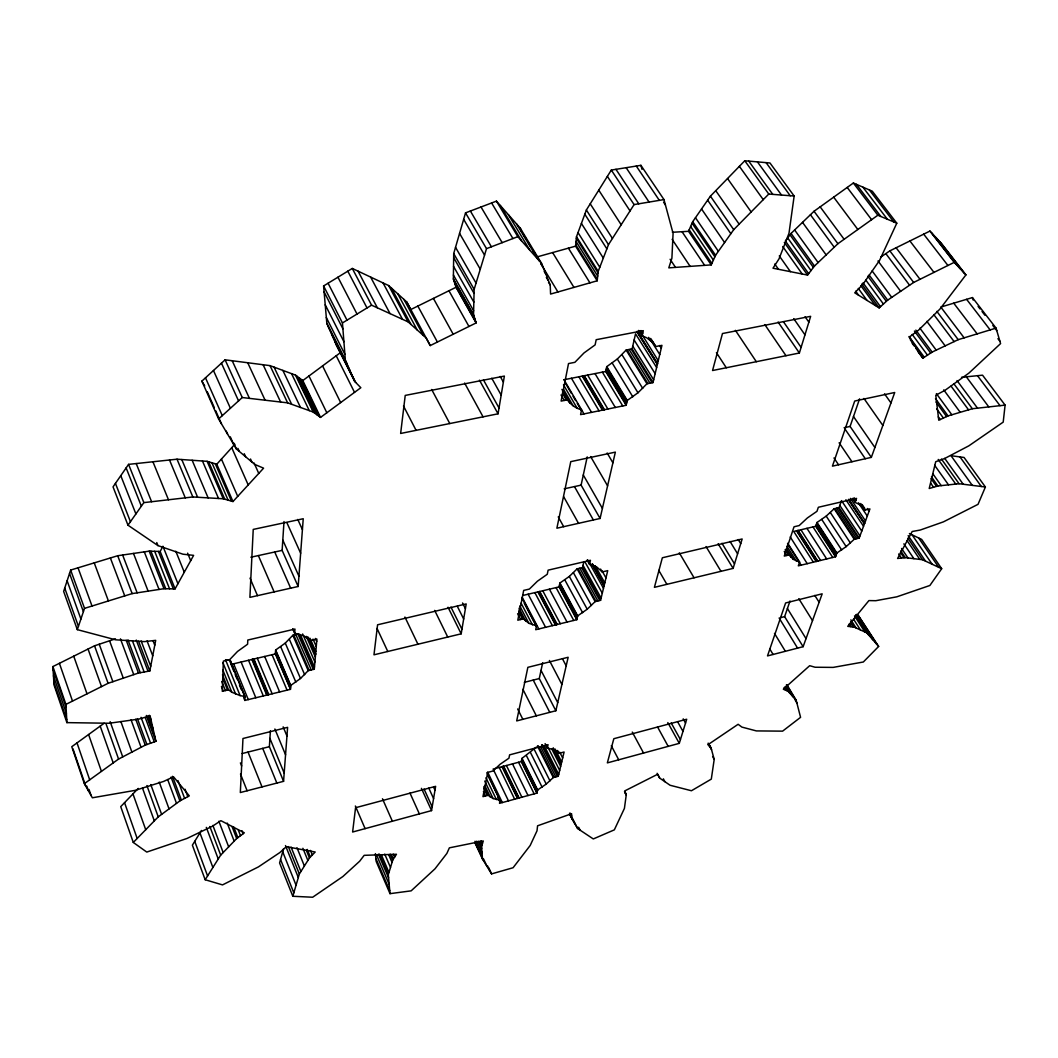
<?xml version="1.0" encoding="UTF-8"?>
<svg xmlns="http://www.w3.org/2000/svg" width="1058" height="1058" viewBox="0 0 1058 1058"><rect width="100%" height="100%" fill="white"/><g stroke="black" fill="none" stroke-linecap="round" stroke-linejoin="round"><path stroke-width="1.5" d="M659.703 778.106L657.653 774.271L624.894 790.842L626.23 795.047L624.418 808.405L614.341 829.856L593.3 838.941L577.655 828.546L571.783 818.442L571.584 813.734L537.583 825.795L537.014 830.795L530.19 845.474L513.09 867.732L491.586 873.882L482.474 858.977L481.562 846.347L483.294 840.965L449.372 847.842L446.873 853.422L435.01 868.803L411.152 890.849L390.005 893.653L388.286 874.728L392.73 860.075L396.446 854.269L364.177 855.327L359.667 861.225L342.885 876.527L312.652 897.237L292.815 896.271L299.348 874.001L309.452 857.959L315.205 852.007L286.321 846.678L279.801 852.589L258.403 866.912L222.524 884.898L205.173 879.74L220.686 855.115L236.675 838.544L244.332 832.818L220.884 820.664L212.513 826.192L187.028 838.452L146.771 852.074L133.295 842.446L158.237 816.869L179.9 800.893L189.303 795.854L173.525 776.823L163.58 781.452L135.133 790.366L92.363 797.785L84.362 783.661L118.562 759.062L145.25 745.123L155.936 741.301L150.077 715.83L139.034 719.056L109.278 723.249L66.905 722.627L65.913 704.39L108.101 683.309L138.466 673.033L149.813 670.97L155.698 640.355L144.351 641.611L115.613 639.812L77.313 629.642L84.534 608.35L132.157 593.604L164.003 588.698L175.059 588.896L193.627 555.357L182.928 554.194L157.959 545.597L127.978 525.191L143.862 502.616L192.847 496.969L223.238 498.768L232.972 501.545L263.587 468.165L254.7 464.396L236.344 448.936L218.609 418.981L242.256 397.53L287.617 402.847L313.261 412.051L320.548 417.394L360.844 387.717L354.734 381.475L336.325 344.829L326.816 323.272L323.603 285.964L352.288 268.441L388.643 285.554L406.708 301.927L430.236 345.582L476.126 322.928L456.011 287.273L453.366 278.981L453.71 253.576L465.533 212.87L496.44 201.139L520.258 228.171L541.577 263.402L550.213 285.012L550.583 294.058L597.188 280.793L598.206 271.403L608.482 244.636L634.086 204.591L663.974 199.578L673.086 233.382L671.896 258.218L668.801 267.859L711.227 264.897L715.552 255.282L733.71 229.679L768.769 194.05L794.148 196.034L788.99 233.289L779.005 258.879L773.001 268.203L807.571 275.067L814.475 266.034L837.896 243.724L877.862 215.224L896.787 223.198L879.595 260.361L862.746 284.549L854.732 292.828L879.158 307.891L887.675 300.141L913.662 282.446L954.263 262.344L965.914 274.895L939.848 309.161L918.41 330.294L909.325 337.066L922.827 358.199L932.138 352.076L958.204 339.658L996.054 328.112L1000.577 343.599L968.903 373.104L945.151 390.217L935.775 395.242L938.763 420.224L948.021 415.9L972.342 408.732L1005.1 405.121L1003.209 422.116L968.877 445.815L944.675 458.498L935.722 461.711L929.202 488.518L937.891 485.979L959.064 483.731L985.395 486.997L978.028 504.335L943.419 521.859L920.275 530.032L912.181 531.513L897.607 558.465L905.251 557.619L922.483 559.708L941.686 568.701L929.876 585.484L896.8 596.831L875.773 600.706L868.922 600.587L847.722 626.362L854.057 627.037L866.833 632.856L878.643 646.438L863.328 662.004L833.135 667.4L815.096 667.241L809.687 665.694L783.33 689.221L788.117 691.271L796.158 700.184L800.575 717.324L782.603 731.144L756.377 730.919L741.896 727.097L738.127 724.294L707.934 744.713L711.055 747.927L714.203 759.366L711.307 779.111L691.443 790.749L670.084 785.261L659.703 778.106L657.124 773.305M476.126 322.928L473.534 314.702L474.143 289.363L486.508 248.656L465.533 212.87M230.313 662.639L230.393 660.668L225.499 659.676L240.1 695.595L245.033 696.521L244.834 700.436L290.447 689.34L290.738 685.439L275.649 650.009L285.276 643.105L292.854 635.276L298.845 633.874L314.279 669.185L308.222 670.64L300.498 678.495L290.738 685.439M283.57 781.333L287.604 727.349L242.97 738.497L240.325 792.535L283.57 781.333L269.38 746.683L270.412 730.681M290.447 689.34L275.397 653.937L275.649 650.009M298.158 586.489L303.236 518.737L253.232 529.41L249.9 597.36L298.158 586.489L282.129 550.385L284.007 521.554M314.279 669.185L316.911 639.085L310.748 640.526L303.911 635.898L294.653 633.226L292.709 628.743M294.653 633.226L294.97 629.06L247.797 640.037L247.598 644.216L237.547 651.437L229.731 659.597L223.37 661.091L222.286 691.324L228.528 689.816L231.795 692.223L240.1 695.595M597.188 280.793L575.578 246.157L576.491 236.741L586.37 209.987L611.312 170.073L640.897 165.326L663.974 199.578M431.558 810.6L435.631 786.332L355.554 807.73L352.618 832.024L431.558 810.6L421.428 788.355M461.182 633.821L466.194 603.933L377.587 624.789L373.977 654.809L461.182 633.821L448.023 607.239M498.054 413.81L504.375 376.079L405.227 395.414L400.638 433.463L498.054 413.81L479.472 380.166M486.918 772.618L500.169 800.179L499.508 803.339L536.909 793.103L537.636 789.956L522.004 758.361L536.366 747.107M522.136 598.418L536.512 625.847L535.705 629.708L576.795 619.71L577.681 615.862L559.92 583.037L569.323 576.425L577.126 568.847L582.522 567.577L583.857 561.679M536.909 793.103L521.316 761.535L522.004 758.361M555.847 710.764L568.159 657.269L527.863 667.334L516.688 720.921L555.847 710.764L539.263 678.562L542.688 662.718M576.795 619.71L559.087 586.899L559.92 583.037M600.084 518.473L615.359 452.123L570.765 461.645L556.878 528.207L600.084 518.473L581.106 485.133L587.216 456.897M626.151 405.267L605.718 371.477L606.763 366.65L617.317 359.032L626.138 350.066L632.115 348.902L635.541 333.825L656.621 367.51L652.998 382.546L646.954 383.763L637.974 392.783L627.249 400.453L626.151 405.267L580.577 414.617L581.583 409.777C572.312 407.674 566.321 399.765 562.539 391.566M545.082 743.655L547.29 748.006L554.247 749.857L559.06 753.349L564.099 752L558.267 776.202L553.308 777.551L546.219 784.084L537.636 789.956M577.681 615.862L587.216 609.21L595.138 601.605L600.587 600.296L607.728 570.632L602.187 571.928L597.056 567.22L589.518 564.403L587.124 560.079M656.621 367.51L661.951 345.344L655.801 346.535L651.715 340.345M547.29 748.006L548.057 744.673L509.612 754.857L508.924 758.202L500.103 764.273L492.922 771.018L487.738 772.406L482.951 796.648L488.055 795.259L493.107 798.552L500.169 800.179M589.518 564.403L590.457 560.304L548.123 570.156L547.264 574.269L537.451 581.186L529.397 589.068L523.684 590.404L517.798 620.213L523.419 618.864L528.855 623.307L536.512 625.847M653.421 343.056L646.531 337.674L642.113 335.849L643.304 330.678L596.196 339.697L595.112 344.895L584.029 352.922L574.878 362.325L568.516 363.568L561.11 401.088L567.352 399.831M283.584 848.701L279.59 862.958L292.815 896.271M679.289 743.351L686.708 719.242L613.825 738.709L607.345 762.884L679.289 743.351L667.823 722.588M733.115 568.397L742.161 538.972L662.348 557.764L654.413 587.335L733.115 568.397L718.117 543.719M799.372 353.015L810.653 316.329L722.469 333.534L712.55 370.525L799.372 353.015L778.08 322.016M177.929 583.712L162.945 546.272L160.155 551.469L149.191 551.152L117.689 555.741L70.648 570.064L63.639 591.409L77.313 629.642M787.694 543.257L799.61 562.036L798.314 565.845L835.503 556.799L836.878 553.003L846.188 546.616L854.242 539.263L859.175 538.072L869.94 508.911L864.928 510.088L861.357 504.772M803.128 646.689L822.172 593.816L785.618 602.954L767.5 655.92L803.128 646.689L784.626 616.629L790.009 600.997M835.503 556.799L815.718 526.276L817.027 522.467L826.205 516.119L834.14 508.779L839.034 507.642L841.507 500.632L861.754 531.09M871.342 457.373L894.724 392.492L854.705 401.035L832.434 466.142L871.342 457.373L850.09 426.44L859.585 398.84M864.928 510.088L861.199 505.34L855.102 502.418L856.557 498.384L818.35 507.271L816.961 511.318L807.386 517.944L799.187 525.562L794.029 526.778L784.269 556.098L789.347 554.868L793.368 559.378L799.61 562.036M711.227 264.897L688.533 231.305L692.712 221.691L710.421 196.166L744.779 160.763L769.986 162.985L794.148 196.034M201.443 830.451L192.384 845.17L205.173 879.74M232.972 501.545L216.784 464.224L207.117 461.328L177.017 459.198L128.573 464.369L113.034 486.878L127.978 525.191M896.787 223.198L872.281 191.207L853.37 183.021L814.038 211.256L791.053 233.434L785.367 241.026L808.643 273.652M216.784 464.224L234.836 444.241M138.254 788.408L120.731 806.632L133.295 842.446M218.609 418.981L201.88 381.131L225.103 359.826L270.041 365.632L295.513 375.127L302.8 380.563L320.548 417.394M302.8 380.563L341.192 352.089M104.16 723.249L71.772 746.71L84.362 783.661M880.811 257.054L889.844 250.865L929.942 231.067L941.699 243.776L965.914 274.895M354.734 381.475L345.344 360.09L342.448 322.941L371.583 305.18L408.137 321.883L426.215 338.018L430.236 345.582M66.905 722.627L54.011 684.962L52.9 666.566L94.532 645.803L115.467 638.82M456.011 287.273L410.769 309.558L406.708 301.927M486.508 248.656L517.825 236.675L541.577 263.402M996.054 328.112L972.434 297.576L940.813 307.058L964.142 337.846M536.75 257.001L575.578 246.157M508.488 800.88L493.121 769.06L521.316 761.535M242.137 753.547L269.38 746.683M524.345 682.331L539.263 678.562M780.5 617.674L784.626 616.629M522.771 595.482L559.087 586.899M813.377 562.182L793.751 531.46L815.718 526.276M231.371 664.331L275.397 653.937M250.865 557.209L282.129 550.385M564.192 488.822L581.106 485.133M844.099 427.736L850.09 426.44M563.98 379.743L605.718 371.477M961.51 377.309L982.538 375.18L1005.1 405.121M672.412 232.284L688.533 231.305M909.417 533.536L921.65 539.435L941.686 568.701M336.325 344.829L355.7 382.454M939.888 241.806L964.116 272.951M935.854 237.455L960.122 268.653M931.794 233.064L956.101 264.328M929.942 231.067L954.263 262.344M923.687 234.149L947.928 265.492M978.095 306.397L980.052 308.936M982.022 311.488L984.972 315.297M992.827 325.467L996.768 330.559M997.919 338.666L999.876 341.205M966.602 299.335L990.156 329.911M909.906 240.959L933.976 272.395M869.345 189.937L893.851 221.968M953.734 303.183L977.169 333.878M862.878 187.134L887.371 219.231M856.358 184.304L880.851 216.48M853.37 183.021L877.862 215.224M896.113 247.77L920.01 279.312M847.207 187.451L871.594 219.694M936.859 311.396L958.204 339.658M889.844 250.865L913.662 282.446M933.804 314.596L954.131 341.602M885.837 253.616L909.589 285.224M977.486 375.683L1000.022 405.677M926.861 321.381L945.178 345.86M833.678 197.158L857.84 229.507M966.324 376.82L988.794 406.92M878.021 260.956L900.649 291.307M919.905 328.178L936.211 350.132M957.04 380.589L977.499 408.163M872.149 270.941L891.722 297.377M915.858 330.096L932.138 352.076M953.853 383.737L972.342 408.732M914.416 331.048L930.683 353.028M820.162 206.852L844.125 239.28M869.121 275.001L887.675 300.141M951.063 386.144L968.559 409.843M912.208 334.434L927.482 355.131M867.811 276.217L886.34 301.345M909.047 336.537L924.282 357.247M909.549 337.806L911.467 340.411M910.396 339.922L916.135 347.725M865.894 280.198L883.404 304.016M912.168 343.281L914.072 345.873M915.977 348.466L920.751 354.946M918.066 351.732L922.827 358.199M814.038 211.256L837.896 243.724M943.736 389.873L960.201 412.303M863.011 282.843L880.481 306.675M861.701 284.047L879.158 307.891M810.428 214.734L834.22 247.228M860.842 285.673L875.389 305.564M936.396 393.616L951.843 414.776M858.303 288.437L867.031 300.419M766.085 162.641L790.207 195.73M935.497 398.681L948.021 415.9M855.684 291.214L858.593 295.222M935.986 402L946.579 416.574M802.519 222.365L826.153 254.912M757.435 161.874L781.505 195.056M936.661 408.785L943.392 418.055M938.287 416.892L940.205 419.55M985.395 486.997L964.063 457.466L950.997 455.707L972.302 485.371M748.747 161.107L772.763 194.368M959.99 456.924L981.321 486.495M744.779 160.763L768.769 194.05M794.637 229.983L818.112 262.569M791.053 233.434L814.475 266.034M790.009 234.836L813.39 267.449M739.37 166.331L763.254 199.658M787.681 237.931L811.023 270.557M944.701 458.352L963.216 484.247M941.475 459.093L959.064 483.731M784.322 242.427L807.571 275.067M938.208 459.423L955.771 484.088M782.722 246.54L802.229 274.009M884.528 393.841L890.968 402.913M934.664 465.335L948.51 484.855M727.534 178.537L751.167 211.944M779.283 255.904L790.405 271.655M932.918 473.891L941.21 485.635M931.45 476.841L937.891 485.979M931.014 478.547L936.528 486.376M930.789 483.334L933.553 487.249M774.773 264.024L778.476 269.287M863.95 398.456L882.848 425.461M805.085 316.752L808.867 322.148M715.75 190.678L739.145 224.151M710.421 196.166L733.71 229.679M793.725 318.643L804.966 334.831M707.643 200.187L730.853 233.699M853.489 416.535L874.9 447.508M783.462 321.751L801.104 347.368M701.533 208.981L724.598 242.533M845.011 429.085L865.299 458.736M918.675 537.993L938.724 567.313M912.075 534.819L932.151 564.245M695.463 217.723L718.369 251.315M764.815 324.608L785.988 355.713M908.174 535.639L925.525 561.137M692.712 221.691L715.552 255.282M907.87 538.205L922.483 559.708M692.064 223.198L714.877 256.79M907.023 540.559L919.812 559.391M839.113 442.799L851.955 461.738M690.623 226.505L713.383 260.096M903.863 543.838L913.9 558.677M689.194 229.798L711.902 263.402M901.575 548.494L907.962 557.95M900.689 550.861L905.251 557.619M900.411 552.342L904.061 557.751M663.578 202.21L665.429 204.948M682.026 231.702L704.654 265.36M833.982 457.969L838.544 464.766M898.705 553.982L901.442 558.042M867.322 508.488L869.107 511.146M636.294 166.066L659.332 200.359M862.151 504.587L864.822 508.567M860.696 503.502L863.381 507.496M858.408 502.788L867.295 516.066M854.044 497.723L855.829 500.408M853.541 499.111L855.327 501.783M852.417 498.397L855.102 502.418M850.42 498.397L865.497 520.946M848.741 499.283L864.677 523.155M848.622 499.667L864.545 523.538M735.403 330.347L756.325 361.704M848.503 499.971L864.426 523.829M626.138 167.693L649.07 202.078M845.871 499.76L863.526 526.262M672.121 239.333L690.133 266.365M839.801 505.446L859.969 535.89M615.954 169.32L638.781 203.797M839.034 507.642L859.175 538.072M838.267 507.814L858.395 538.258M836.587 508.21L856.702 538.667M834.894 508.607L855.009 539.077M611.312 170.073L634.086 204.591M670.111 259.25L675.493 267.383M834.14 508.779L854.242 539.263M830.358 512.548L850.394 543.032M607.371 176.382L630.039 210.912M826.205 516.119L846.188 546.616M716.425 352.631L726.304 367.761M821.749 519.438L841.652 549.948M817.027 522.467L836.878 553.003M816.816 523.062L836.666 553.599M816.366 524.371L836.19 554.908M598.762 190.162L621.191 224.746M815.916 525.681L835.727 556.204M812.98 526.91L832.752 557.473M806.95 528.339L826.668 558.941M878.643 646.438L858.025 615.095L876.817 644.335M856.504 614.354L872.784 639.693M855.816 614.936L868.697 634.998M800.906 529.767L820.585 560.423M855.644 615.439L866.833 632.856M590.232 203.824L612.437 238.447M854.52 615.862L864.849 631.957M798.155 530.415L817.808 561.097M797.745 530.521L817.398 561.203M797.322 530.627L816.974 561.309M796.912 530.719L816.564 561.401M853.581 619.208L860.471 629.96M796.502 530.812L816.154 561.507M850.896 619.869L856.067 627.949M850.619 621.641L854.057 627.037M850.487 622.884L853.065 626.931M586.37 209.987L608.482 244.636M849.177 623.995L850.896 626.693M790.22 536.909L807.241 563.676M584.809 214.205L606.856 248.855M787.522 543.719L801.104 565.17M786.874 546.166L796.224 560.952M659.557 345.503L661.263 348.201M581.411 223.436L603.311 258.099M786.557 548.613L793.368 559.378M785.949 549.261L791.053 557.341M814.779 595.403L819.13 602.28M785.155 549.657L788.554 555.066M650.683 338.428L655.801 346.535M784.256 551.43L786.808 555.476M650.392 339.644L659.756 354.483M648.607 337.37L650.326 340.081M641.003 330.546L642.709 333.27M578.025 232.601L599.793 267.264M639.746 330.956L658.248 360.725M638.701 330.413L642.113 335.849M637.286 331.194L657.573 363.542M637.181 331.683L657.454 364.031M637.088 332.067L657.362 364.402M576.491 236.741L598.206 271.403M576.346 238.222L598.048 272.871M576.028 241.462L597.691 276.112M798.79 598.669L812.518 620.636M575.724 244.689L597.347 279.325M634.139 339.988L655.14 373.659M632.75 346.125L653.659 379.782M632.115 348.902L652.998 382.546M631.176 349.087L652.059 382.731M568.411 248.154L589.941 282.856M629.126 349.484L649.982 383.155M787.416 608.522L806.024 638.622M627.063 349.894L647.906 383.578M626.138 350.066L646.954 383.763M738.18 539.501L740.732 543.64M621.972 354.695L642.709 388.405M779.124 618.017L797.587 648.118M730.02 541.432L737.598 553.797M552.62 252.571L573.952 287.406M617.317 359.032L637.974 392.783M612.225 363.039L632.803 396.803M721.966 543.283L734.503 563.861M774.509 633.438L785.367 651.292M606.763 366.65L627.249 400.453M606.591 367.404L627.077 401.207M606.234 369.07L626.693 402.86M523.353 234.426L525.905 238.658M528.458 242.877L531.023 247.096M532.716 249.913L539.54 261.181M541.233 263.997L542.939 266.814M605.877 370.723L626.323 404.513M540.982 263.997L557.91 291.968M516.595 224.018L537.927 259.289M544.222 271.47L545.928 274.273M508.462 214.787L529.82 250.164M546.338 277.461L548.031 280.264M548.52 282.208L550.213 285.012M769.774 648.951L773.094 654.466M602.372 372.138L622.765 405.968M706.043 546.55L720.974 571.32M500.222 205.437L521.594 240.92M496.44 201.139L517.825 236.675M786.848 684.698L796.158 700.184M786.438 684.711L794.915 698.809M787.562 687.422L789.242 690.239M791.781 694.458L793.474 697.275M795.166 700.079L796.859 702.896M786.213 685.862L792.164 695.754M785.975 687.012L789.387 692.673M785.671 687.211L788.117 691.271M784.93 686.893L787.364 690.953M784.097 687.541L785.724 690.239M595.006 373.606L615.333 407.489M491.613 202.977L512.932 238.539M587.626 375.061L607.874 409.01M584.254 375.722L604.475 409.711M583.751 375.828L603.973 409.816M583.249 375.934L603.47 409.935M582.746 376.026L602.954 410.028M582.244 376.119L602.452 410.134M481.006 206.998L502.18 242.652M578.871 376.793L599.04 410.821M679.302 552.845L694.061 577.787M571.439 378.261L591.541 412.369M201.88 381.131L204.71 385.932M470.374 211.031L491.401 246.779M607.16 452.996L612.899 462.796M564.046 379.835L584.003 413.916M565.567 383.446L571.413 393.431M573.079 396.274L575.578 400.559M577.258 403.402L581.424 410.53M563.491 384.848L577.113 408.15M563.597 389.45L573.211 405.928M463.669 219.323L484.551 255.11M561.93 389.397L569.945 403.151M562.367 393.14L566.374 400.03M561.031 394.951L564.231 400.453M658.777 570.368L666.871 584.333M590.629 456.567L607.596 485.86M459.569 233.395L480.266 269.182M455.535 247.308L476.047 283.094M583.302 475.016L602.412 508.409M453.71 253.576L474.143 289.363M453.657 257.583L474.05 293.37M453.538 266.365L473.839 302.112M574.468 486.587L593.379 519.994M453.419 275.054L473.627 310.788M453.366 278.981L473.534 314.702M453.776 280.277L473.931 315.985M454.689 283.134L474.83 318.828M455.601 285.977L475.716 321.645M708.648 743.642L711.055 747.927M708.159 743.139L710.579 747.437M708.344 744.012L711.558 749.738M500.209 376.436L503.37 382.07M712.616 756.523L714.203 759.366M448.949 290.752L468.959 326.459M563.702 496.771L578.567 523.326M601.989 570.765L605.97 577.906M600.587 569.072L602.187 571.928M683.204 718.871L685.531 723.05M491.785 378.261L501.188 395.123M595.244 565.765L604.779 582.879M592.335 563.742L604.237 585.127M592.242 564.126L604.158 585.51M592.176 564.43L604.078 585.815M587.64 559.788L603.483 588.288M588.063 560.885L589.663 563.769M677.57 721.662L682.979 731.382M584.929 561.864L602.293 593.194M483.48 379.954L499.019 408.004M558.24 516.859L563.676 526.686M671.235 722.998L680.439 739.635M583.024 565.356L601.116 598.074M582.522 567.577L600.587 600.296M433.41 298.409L453.194 334.249M581.675 567.776L599.741 600.494M579.824 568.212L597.863 600.944M577.972 568.649L595.985 601.394M577.126 568.847L595.138 601.605M573.449 572.735L591.409 605.493M657.534 726.925L668.18 746.366M464.621 383.062L483.056 416.839M569.323 576.425L587.216 609.21M417.844 306.079L437.404 342.038M564.8 579.877L582.614 612.675M559.788 583.632L577.536 616.47M559.51 584.968L577.232 617.793M663.366 778.82L664.913 781.703M559.219 586.304L576.927 619.115M403.918 299.401L423.425 335.531M556.072 587.613L573.753 620.451M397.742 293.793L417.236 330.003M632.274 732.083L643.568 753.058M391.5 288.146L410.993 324.436M388.643 285.554L408.137 321.883M549.419 589.187L567.035 622.078M383.049 282.922L402.516 319.318M542.754 590.761L560.317 623.717M539.712 591.488L557.249 624.458M539.263 591.594L556.786 624.577M431.677 389.489L449.782 423.557M538.8 591.7L556.336 624.696M538.35 591.806L555.873 624.802M537.9 591.911L555.424 624.908M370.631 277.077L390.032 313.604M534.859 592.625L552.355 625.648M611.286 745.718L618.718 759.789M562.459 658.777L566.189 665.839M358.054 271.152L377.375 307.825M528.14 594.212L545.584 627.301M352.288 268.441L371.583 305.18M624.511 791.49L626.032 794.399M624.709 792.151L626.23 795.047M522.176 597.241L538.8 628.955M524.292 603.351L536.393 626.442M347.804 271.179L367.02 307.957M521.091 603.139L532.425 624.828M549.406 660.483L561.904 684.433M519.782 605.93L528.855 623.307M519.028 608.257L525.826 621.311M518.883 610.149L523.419 618.864M518.764 611.802L522.546 619.075M517.587 613.719L520.615 619.538M337.938 277.209L357.009 314.054M541.035 670.362L557.725 702.618M403.508 406.007L416.085 430.355M533.232 680.082L549.763 712.338M328.086 283.227L346.998 320.164M323.603 285.964L342.448 322.941M559.735 752.172L562.671 757.925M557.592 750.466L559.06 753.349M324.118 291.889L342.898 328.84M555.119 749.051L561.692 761.985M553.228 748.019L561.256 763.823M553.162 748.337L561.124 764.379M522.903 689.327L536.34 715.83M551.892 749.17L560.634 766.402M325.229 304.797L343.903 341.694M548.057 747.464L559.669 770.409M545.941 744.581L547.409 747.49M544.235 745.745L558.703 774.39M542.384 744.7L558.267 776.202M326.327 317.532L344.895 354.377M541.617 744.898L557.5 776.413M540.638 746.789L555.794 776.876M326.816 323.272L345.344 360.09M328.324 326.684L346.826 363.463M331.604 334.13L350.079 370.855M334.857 341.509L353.293 378.169M538.231 745.797L554.088 777.339M578.66 827.277L580.128 830.186M537.451 746.009L553.308 777.551M570.196 813.152L571.677 816.088M517.653 708.979L522.85 719.321M572.338 818.204L577.655 828.546M569.535 813.298L574.732 823.521M569.759 814.157L572.709 820.029M569.561 814.038L571.783 818.442M462.544 602.981L465.401 608.667M534.184 749.329L549.975 780.883M336.219 355.779L354.536 392.373M530.481 752.529L546.219 784.084M457.294 606.234L463.669 618.996M526.395 755.557L542.093 787.126M450.946 607.054L461.949 629.219M521.885 758.864L537.517 790.445M521.66 759.948L537.279 791.529M521.422 761.046L537.028 792.614M518.565 762.276L534.145 793.857M322.571 365.896L340.663 402.595M512.495 763.889L528.021 795.537M434.666 610.387L447.732 637.061M506.425 765.516L521.898 797.216M503.648 766.243L519.108 797.97M503.238 766.362L518.698 798.089M502.828 766.481L518.275 798.208M502.418 766.587L517.865 798.314M502.008 766.693L517.455 798.433M499.231 767.434L514.651 799.187M308.962 375.987L326.829 412.779M301.662 379.716L319.423 416.561M299.163 377.851L316.911 414.736M487.685 772.142L502.325 802.559M296.663 375.987L314.398 412.898M487.513 774.562L500.064 800.681M295.513 375.127L313.261 412.051M497.749 797.415L499.839 801.766M485.966 777.775L496.414 799.584M291.572 373.659L309.293 410.636M484.749 781.082L493.107 798.552M404.923 617.039L417.923 644.229M484.736 785.446L490.317 797.097M483.876 786.504L488.055 795.259M483.784 788.17L487.262 795.471M282.856 370.406L300.512 407.475M483.427 791.569L485.503 795.947M274.062 367.126L291.664 404.301M270.041 365.632L287.617 402.847M263.111 364.732L280.621 402.027M481.086 840.779L482.422 843.662M479.816 841.189L481.826 845.501M479.539 842.036L481.562 846.347M478.348 841.15L481.707 848.331M476.669 841.216L482.025 852.682M488.809 867.944L491.586 873.882M377.032 628.399L387.783 651.49M487.407 865.629L490.171 871.58M479.419 850.077L480.808 853.052M483.585 859.03L487.064 866.476M475.002 841.269L482.329 857.02M475.558 843.371L483.916 861.331M474.804 842.485L482.474 858.977M247.731 362.749L265.108 400.215M433.608 787.192L434.983 790.167M428.807 788.144L433.582 798.552M232.205 360.738L249.437 398.363M424.06 789.043L432.193 806.857M225.103 359.826L242.256 397.53M297.774 519.452L302.416 529.648M221.453 363.159L238.553 400.889M409.988 793.077L419.378 813.906M286.916 522.731L300.657 553.228M213.465 370.498L230.406 408.282M254.092 463.007L258.76 473.415M250.521 459.013L251.857 462.002M244.253 453.723L245.588 456.712M282.803 540.056L298.938 576.226M237.918 448.38L239.24 451.369M205.49 377.812L222.299 415.649M233.686 442.918L236.344 448.936M230.287 436.809L233.62 444.334M226.227 431.095L227.576 434.111M207.275 391.751L214.351 407.753M215.647 410.663L221.426 423.742M231.742 447.679L248.207 484.934M315.403 638.437L316.712 641.399M274.723 551.998L290.672 588.182M313.009 639.085L316.263 646.464M382.467 798.764L392.373 821.233M309.968 638.225L315.826 651.516M309.134 639.045L315.615 653.804M308.46 637.961L315.588 654.188M307.785 636.797L315.562 654.492M306.278 636.361L315.337 657.005M302.641 633.993L314.9 661.991M300.313 634.562L314.464 666.937M221.439 459.066L237.719 496.374M297.92 634.099L313.327 669.41M393.298 854.216L394.594 857.178M295.856 634.575L311.25 669.912M293.41 629.589L294.706 632.578M391.381 854.732L393.311 859.175M390.164 854.163L392.73 860.075M293.793 635.051L309.174 670.415M388.828 854.996L392.029 862.389M258.35 555.569L274.128 591.898M292.854 635.276L308.222 670.64M384.742 854.15L390.495 867.428M215.277 463.774L231.451 501.108M289.35 639.283L304.651 674.66M211.957 462.782L228.118 500.156M381.33 854.758L388.974 872.453M379.386 854.097L388.286 874.728M378.407 854.176L388.55 877.717M208.638 461.791L224.759 499.204M207.117 461.328L223.238 498.768M285.276 643.105L300.498 678.495M376.516 854.904L389.146 884.263M355.356 805.998L365.103 828.639M375.907 858.527L389.741 890.73M390.005 893.653L376.198 861.49L375.418 853.608M202.462 460.997L218.53 498.49M280.687 646.702L295.843 682.106M250.005 578.131L257.491 595.654M275.609 650.617L290.699 686.047M275.53 651.966L290.593 687.396M275.437 653.315L290.5 688.732M192.146 460.27L208.122 497.882M272.051 654.717L287.075 690.16M181.764 459.542L197.634 497.26M264.672 656.463L279.629 691.972M177.017 459.198L192.847 496.969M257.279 658.208L272.157 693.797M283.147 726.872L286.956 736.011M253.92 659.002L268.758 694.617M253.417 659.134L268.256 694.749M252.915 659.253L267.74 694.868M169.518 460.005L185.269 497.842M252.412 659.372L267.238 694.987M251.91 659.478L266.735 695.106M248.537 660.285L263.323 695.939M274.882 728.988L285.554 754.777M241.092 662.03L255.811 697.764M269.909 738.391L284.179 773.12M152.921 461.764L168.487 499.786M310.457 850.407L312.335 854.983M233.633 663.802L248.273 699.602M187.636 553.162L190.691 560.647M230.393 660.668L245.033 696.521M230.366 661.276L245.006 697.143M307.243 849.402L310.351 857.033M230.922 664.133L233.977 671.592M235.193 674.581L237.018 679.064M239.452 685.042L241.277 689.525M306.344 850.341L309.452 857.959M243.618 697.447L244.834 700.436M262.728 748.363L276.852 783.079M302.905 848.291L307.865 860.485M520.258 228.171L521.647 231.609M222.921 662.678L235.669 694.167M296.981 847.722L304.387 866.013M175.813 551.271L184.29 572.233M222.696 669.701L231.795 692.223M222.471 674.779L228.528 689.816M291.095 847.141L300.908 871.514M136.204 463.549L151.585 501.73M222.709 678.019L227.549 690.054M288.318 846.598L299.348 874.001M221.77 681.537L225.407 690.57M248.035 752.066L262.027 786.914M285.488 845.567L298.316 877.518M221.439 686.563L223.264 691.086M128.573 464.369L143.862 502.616M282.711 851.796L296.055 885.202M156.756 542.569L157.959 545.597M160.155 551.469L175.059 588.896M126.127 467.901L141.362 506.16M158.435 551.416L173.34 588.856M280.555 859.48L293.82 892.833M240.404 762.884L241.634 765.952M154.68 551.311L169.544 588.79M240.497 774.046L247.122 790.776M150.91 551.192L165.736 588.724M120.771 475.664L135.9 513.937M149.191 551.152L164.003 588.698M144.298 551.866L159.057 589.465M115.441 483.387L130.451 521.687M241.965 830.702L243.128 833.717M133.493 553.44L148.133 591.144M238.169 829.657L240.497 835.688M233.792 827.105L237.865 837.645M232.019 826.496L236.675 838.544M227.206 823.071L234.162 841.136M122.635 555.027L137.156 592.837M153.053 640.738L154.759 645.208M117.689 555.741L132.157 593.604M218.874 821.246L228.66 846.85M147.062 640.897L152.736 655.788M212.883 825.425L223.172 852.536M110.376 557.976L124.751 595.905M141.15 640.976L150.725 666.249M209.854 826.496L220.686 855.115M138.585 641.254L149.813 670.97M136.27 640.077L148.041 671.288M206.323 827.382L218.239 859.003M132.409 640.764L144.153 672.002M185.057 789.228L187.835 796.648M127.992 639.945L140.251 672.716M199.936 832.884L212.896 867.494M126.219 640.262L138.466 673.033M177.956 780.553L184.608 798.38M94.228 562.882L108.419 600.957M172.52 776.321L181.368 800.099M149.297 715.274L151.003 719.876M120.44 638.847L133.744 674.634M171.065 777.101L179.9 800.893M148.49 716.464L153.026 728.671M194.738 841.348L207.58 875.931M147.115 716.054L155.037 737.373M146.348 715.446L155.936 741.301M145.25 717.549L154.27 741.896M167.706 779.601L176.514 803.392M141.045 717.324L150.593 743.205M109.569 640.791L123.31 678.165M137.408 718.62L146.917 744.528M159.229 782.1L169.055 808.894M135.741 719.215L145.25 745.123M78.028 567.815L92.02 606.036M131.06 719.837L141.071 747.305M150.778 784.573L161.623 814.382M99.24 644.229L112.862 681.696M70.648 570.064L84.534 608.35M146.903 785.565L158.237 816.869M69.537 573.423L83.397 611.709M94.532 645.803L108.101 683.309M120.863 721.53L131.906 752.093M142.499 788.091L154.323 820.889M67.13 580.789L80.911 619.049M88.039 649.043L101.515 686.602M64.736 588.103L78.424 626.349M110.151 721.675L122.728 756.893M132.964 793.91L145.726 829.71M106.025 723.817L118.562 759.062M100.193 726.119L113.206 762.924M73.729 656.185L87.02 693.85M124.553 802.665L137.17 838.478M88.594 734.516L101.436 771.388M59.407 663.326L72.513 701.097M52.9 666.566L65.913 704.39M53.072 669.463L66.072 707.273M77.022 742.901L89.692 779.839M53.455 675.811L66.416 713.555M53.839 682.106L66.747 719.81M89.031 789.48L91.133 795.603M86.822 786.16L88.383 790.762M73.042 748.971L85.632 785.896M972.434 297.576L973.175 300.049M640.897 165.326L642.021 169.373"/></g></svg>
